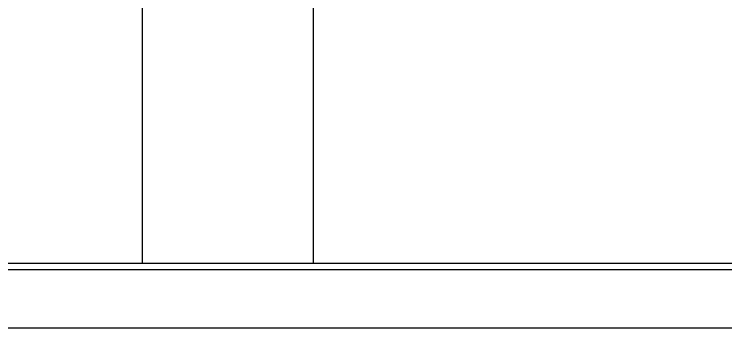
# Model space of a CAD drawing. Header units: metres. Extents: x 0 to 63075, y 0 to 44550.
# Drawn here: x 39748 to 40448, y 35341 to 35649 of the extents above; entities that cross this region are included whole.
import ezdxf

# ---------------------------------------------------------------- set-up
doc = ezdxf.new("R2010")
doc.units = ezdxf.units.M
doc.header["$LTSCALE"] = 75
doc.layers.add('SDM', color=7, linetype='Continuous')
doc.layers.add('SL1', color=8, linetype='Continuous')

# ---------------------------------------------------------------- blocks, each defined once
blk = doc.blocks.new('A$Cf33ee68d')
at = {"layer": 'SL1', "extrusion": (2.28848e-17, 1, 0)}
for p, q in [((16190.85, 7532.82), (16190.85, 7200.9)), ((16359.13, 7532.82), (16359.13, 7200.9))]:
    blk.add_line(p, q, dxfattribs=at)
at = {"layer": 'SL1', "extrusion": (-1.9916e-16, 1, 0)}
for p, q in [((15798.53, 7200.9), (19028.47, 7200.9)), ((15804.53, 7194.55), (19017.47, 7194.55)), ((15861.68, 7137.4), (18918.48, 7137.4))]:
    blk.add_line(p, q, dxfattribs=at)

msp = doc.modelspace()

# ---------------------------------------------------------------- block references
at = {"layer": 'SDM'}
msp.add_blockref('A$Cf33ee68d', (23682.93, 28203.37), dxfattribs=at)

doc.saveas('drawing.dxf')
